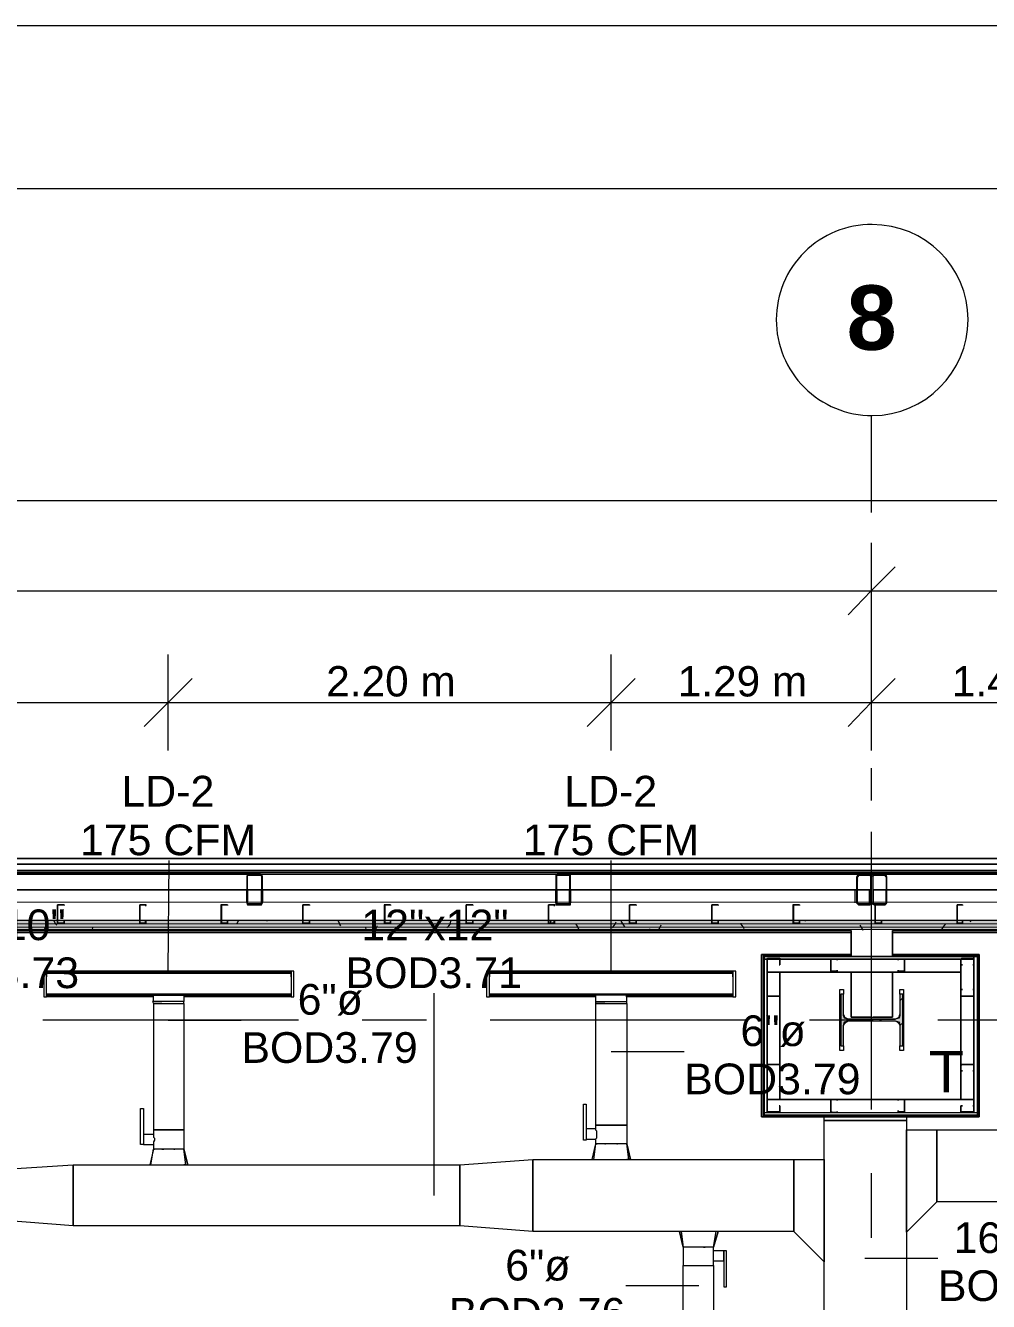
# Model space of a CAD drawing. Header units: metres. Extents: x 39 to 278, y -7 to 151.
# Drawn here: x 60.47 to 65.25, y 46.92 to 53.26 of the extents above; entities that cross this region are included whole.
import ezdxf

# ---------------------------------------------------------------- set-up
doc = ezdxf.new("R2010")
doc.units = ezdxf.units.M
doc.layers.add('HVAC - Ductos', color=5, linetype='Continuous', lineweight=50)
doc.layers.add('PDF_Geometry', color=7, linetype='Continuous', true_color=0xaaaaaa)
doc.layers.add('PDF_Solid Fills', color=7, linetype='Continuous', true_color=0xffffff)
doc.layers.add('PDF_Text', color=7, linetype='Continuous')
doc.layers.add('pie de plano', color=7, linetype='Continuous')
doc.styles.add('PDF Helvetica', font='')
doc.styles.add('PDF Helvetica Bold', font='')
doc.styles.get('PDF Helvetica').set_extended_font_data('Helvetica')
doc.styles.get('PDF Helvetica Bold').set_extended_font_data('Helvetica', bold=True)

msp = doc.modelspace()

# ---------------------------------------------------------------- hatches: boundary and pattern name
at = {"layer": 'PDF_Solid Fills', "lineweight": 0, "transparency": 33554559}
h = msp.add_hatch(color=256, dxfattribs=at)
h.paths.add_polyline_path([(61.6376, 49.0364), (61.6376, 49.041), (61.5734, 49.041)])
h.paths.add_polyline_path([(61.6376, 48.8943), (61.6422, 49.0312), (61.6422, 49.0318), (61.6376, 49.0318), (61.633, 48.8989), (61.5688, 48.8943), (61.6376, 48.8897)])
h.paths.add_polyline_path([(61.5688, 49.0318), (61.5642, 49.0318), (61.5642, 48.8989)])
h = msp.add_hatch(color=256, dxfattribs=at)
h.paths.add_polyline_path([(63.1684, 49.041), (63.173, 49.0364), (63.173, 49.041)])
h.paths.add_polyline_path([(63.1043, 49.0318), (63.0997, 49.0318), (63.0997, 48.8897), (63.173, 48.8897), (63.173, 49.0318), (63.1684, 49.0318), (63.1684, 48.8943), (63.1043, 48.8943)])
h.paths.add_polyline_path([(63.1043, 49.0364), (63.1043, 49.041), (63.0997, 49.041)])
h.paths.add_polyline_path([(63.1639, 49.0364), (63.1639, 49.041), (63.1089, 49.041)])
h = msp.add_hatch(color=256, dxfattribs=at)
h.paths.add_polyline_path([(64.603, 48.8943), (64.658, 48.8897), (64.658, 48.8943)])
h.paths.add_polyline_path([(64.5985, 48.8989), (64.603, 48.8943), (64.603, 48.8989)])
h.paths.add_polyline_path([(64.6626, 48.8943), (64.6672, 49.0403), (64.6672, 49.041), (64.5985, 49.041), (64.5939, 49.0318), (64.5939, 48.8989), (64.5985, 48.9035), (64.603, 49.0364), (64.6626, 49.0364)])
h = msp.add_hatch(color=256, dxfattribs=at)
h.paths.add_polyline_path([(64.681, 48.8943), (64.736, 48.8897), (64.736, 48.8943)])
h.paths.add_polyline_path([(64.7406, 48.8989), (64.736, 48.8989), (64.7406, 48.8943)])
h.paths.add_polyline_path([(64.6672, 48.8989), (64.6718, 48.8989), (64.6764, 48.8943), (64.6764, 49.0364), (64.736, 49.0364), (64.7406, 49.0318), (64.7406, 48.8989), (64.7451, 49.0364), (64.7406, 49.041), (64.6718, 49.041), (64.6672, 49.0318)])
for points in [[(45.1878, 48.7981), (105.8441, 48.7981), (106.0827, 48.7935), (106.0827, 48.8073), (80.9245, 48.8118), (45.1878, 48.8118)], [(105.8441, 48.7797), (106.0811, 48.7752), (106.0827, 48.7752), (106.0827, 48.7935), (75.6353, 48.7981), (45.1878, 48.7981), (45.1878, 48.7797)], [(105.8441, 48.766), (106.0812, 48.7614), (106.0827, 48.7614), (106.0827, 48.7797), (45.1878, 48.7797), (45.1878, 48.766)], [(64.8094, 48.4451), (64.8048, 48.3305), (64.7864, 48.326), (64.5526, 48.3214), (64.5526, 48.326), (64.5343, 48.326), (64.5343, 48.3397), (64.5298, 48.3397), (64.5298, 48.4451), (64.516, 48.4451), (64.516, 48.1885), (64.5298, 48.1885), (64.5298, 48.2939), (64.5343, 48.3122), (64.8048, 48.3122), (64.8094, 48.3077), (64.8094, 48.1885), (64.823, 48.1885), (64.823, 48.4451)]]:
    msp.add_hatch(color=256, dxfattribs=at).paths.add_polyline_path(points)

# ---------------------------------------------------------------- linework, layer by layer
at = {"layer": 'HVAC - Ductos', "color": 252, "lineweight": 0, "true_color": 0x939598}
for points in [[(46.0312, 50.8973), (104.7077, 50.8973)], [(64.6672, 50.6864), (64.6672, 50.4481), (64.6672, 50.2097)], [(64.7864, 50.5672), (64.6672, 50.4481), (64.5526, 50.3289)], [(46.0312, 50.4481), (55.4684, 50.4481), (64.6672, 50.4481), (73.8707, 50.4481), (95.2704, 50.4481), (104.7077, 50.4481)], [(61.1747, 49.6552), (61.1747, 49.8935), (61.1747, 50.1318)], [(63.3747, 49.6552), (63.3747, 49.8935), (63.3747, 50.1318)], [(64.6672, 50.1318), (64.6672, 49.8935), (64.6672, 49.6552)], [(61.2938, 50.0127), (61.1747, 49.8935), (61.0555, 49.7743)], [(63.4939, 50.0127), (63.3747, 49.8935), (63.2556, 49.7743)], [(64.7864, 50.0127), (64.6672, 49.8935), (64.5526, 49.7743)], [(46.0312, 49.8935), (47.2229, 49.8935), (49.6291, 49.8935), (52.0079, 49.8935), (54.1759, 49.8935), (55.4684, 49.8935), (56.7838, 49.8935), (58.9151, 49.8935), (61.1747, 49.8935), (63.3747, 49.8935), (64.6672, 49.8935), (66.1018, 49.8935), (68.0131, 49.8935), (70.3139, 49.8935), (72.4544, 49.8935), (74.9936, 49.8935), (77.0561, 49.8935), (79.6136, 49.8935), (81.9924, 49.8935), (84.3987, 49.8935), (86.0533, 49.8935), (87.3733, 49.8935), (89.5825, 49.8935)]]:
    msp.add_lwpolyline(points, dxfattribs=at)
at = {"layer": 'HVAC - Ductos', "lineweight": 0}
for points in [[(61.1747, 48.5597), (61.1792, 49.1097)], [(63.3747, 48.5597), (63.3747, 49.1097)], [(61.7843, 48.5368), (61.7843, 48.5597), (61.7843, 48.5551), (60.5697, 48.5551), (60.5697, 48.5597), (60.5697, 48.5368)], [(61.7843, 48.5597), (60.5697, 48.5597)], [(63.9798, 48.5368), (63.9798, 48.5597), (63.9798, 48.5551), (62.7697, 48.5551), (62.7697, 48.5597), (62.7697, 48.5368)], [(63.9798, 48.5597), (62.7697, 48.5597)], [(60.5697, 48.4864), (60.5697, 48.4955), (60.5697, 48.5047)], [(61.7843, 48.5047), (61.7843, 48.4955), (61.7843, 48.4864)], [(62.7697, 48.4864), (62.7697, 48.4955), (62.7697, 48.5047)], [(63.9798, 48.5047), (63.9798, 48.4955), (63.9798, 48.4864)], [(61.1014, 48.4314), (60.5697, 48.4314), (60.5697, 48.436), (60.5697, 48.4543), (60.5697, 48.4635)], [(60.5697, 48.4497), (60.5697, 48.4543), (60.5697, 48.4589)], [(60.5697, 48.436), (61.1014, 48.436)], [(61.1014, 48.4085), (61.1014, 48.4405), (61.1105, 48.4405), (61.1243, 48.4405), (61.138, 48.4405), (61.1564, 48.4405), (61.1747, 48.4405), (61.1976, 48.4405), (61.216, 48.4405), (61.2297, 48.4405), (61.2434, 48.4405), (61.248, 48.4405), (61.2526, 48.4405), (61.2526, 48.4085), (61.248, 48.4085), (61.2297, 48.4085), (61.2068, 48.4085), (61.1747, 48.4085), (61.1472, 48.4085), (61.1197, 48.4085), (61.106, 48.4085), (61.0968, 48.4085), (61.1014, 48.3993), (61.106, 48.3993), (61.1243, 48.3993), (61.1472, 48.3993), (61.1747, 48.3993), (61.2068, 48.3993), (61.2297, 48.3993), (61.248, 48.3993), (61.2526, 48.3993), (61.2526, 48.4085)], [(61.7843, 48.4635), (61.7843, 48.4543), (61.7843, 48.436), (61.7843, 48.4314), (61.2526, 48.4314)], [(61.2526, 48.436), (61.7843, 48.436)], [(61.7843, 48.4589), (61.7843, 48.4543), (61.7843, 48.4497)], [(62.4947, 47.4459), (62.4947, 48.4497)], [(63.2968, 48.4314), (62.7697, 48.4314), (62.7697, 48.436), (62.7697, 48.4543), (62.7697, 48.4635)], [(62.7697, 48.4497), (62.7697, 48.4543), (62.7697, 48.4589)], [(62.7697, 48.436), (63.2968, 48.436)], [(63.448, 48.436), (63.9798, 48.436)], [(63.9798, 48.4635), (63.9798, 48.4543), (63.9798, 48.436), (63.9798, 48.4314), (63.4526, 48.4314)], [(63.9798, 48.4589), (63.9798, 48.4543), (63.9798, 48.4497)], [(61.248, 48.3993), (61.2526, 48.3993), (61.2526, 47.7714), (61.248, 47.7714), (61.2434, 47.7714), (61.2297, 47.7714), (61.216, 47.7714), (61.1976, 47.7714), (61.1747, 47.7714), (61.1564, 47.7714), (61.138, 47.7714), (61.1243, 47.7714), (61.1105, 47.7714), (61.1014, 47.7714), (61.1014, 47.7485), (61.051, 47.7485), (61.051, 47.7439), (61.051, 47.7347), (61.051, 47.7301), (61.051, 47.7255), (61.051, 47.7164), (61.051, 47.7118), (61.051, 47.7073), (61.051, 47.7027), (61.051, 47.6981), (61.1014, 47.6981), (61.1014, 47.6751), (61.106, 47.6751), (61.1014, 47.6751)], [(61.1426, 48.3993), (61.138, 48.3993), (61.1243, 48.3993), (61.1105, 48.3993), (61.106, 48.3993), (61.1014, 48.3993), (61.1014, 47.7714), (61.1105, 47.7714), (61.1243, 47.7714), (61.138, 47.7714), (61.1564, 47.7714), (61.1747, 47.7714), (61.1976, 47.7714), (61.216, 47.7714), (61.2297, 47.7714), (61.2434, 47.7714), (61.248, 47.7714), (61.2526, 47.7714), (61.2526, 47.6751), (61.248, 47.6751), (61.2434, 47.6751), (61.2297, 47.6751), (61.216, 47.6751), (61.1976, 47.6751), (61.1747, 47.6751), (61.1564, 47.6751), (61.138, 47.6751), (61.1243, 47.6751), (61.1105, 47.6751), (61.106, 47.6751), (61.1014, 47.6751), (61.083, 47.5972)], [(61.1518, 48.3993), (61.1564, 48.3993), (61.1747, 48.3993), (61.1976, 48.3993), (61.2022, 48.3993)], [(61.2068, 48.3993), (61.216, 48.3993), (61.2297, 48.3993), (61.2434, 48.3993)], [(63.4068, 48.3993), (63.4114, 48.3993), (63.4297, 48.3993), (63.4389, 48.3993), (63.4434, 48.3993), (63.448, 48.3993), (63.4526, 48.3993), (63.4526, 47.7943), (63.448, 47.7943), (63.4389, 47.7943), (63.4297, 47.7943), (63.4114, 47.7943), (63.393, 47.7943), (63.3747, 47.7943), (63.3564, 47.7943), (63.338, 47.7943), (63.3197, 47.7943), (63.3106, 47.7943), (63.3014, 47.7943), (63.2968, 47.7943), (63.2968, 47.776), (63.251, 47.776), (63.251, 47.7714), (63.251, 47.7668), (63.251, 47.7622), (63.251, 47.7577), (63.251, 47.7485), (63.251, 47.7439), (63.251, 47.7347), (63.251, 47.7301), (63.251, 47.7255), (63.2968, 47.7255), (63.2968, 47.7027), (63.2876, 47.6247)], [(63.3426, 48.3993), (63.338, 48.3993), (63.3197, 48.3993), (63.3106, 48.3993), (63.306, 48.3993), (63.3014, 48.3993), (63.2968, 48.3993), (63.2968, 47.7943), (63.3014, 47.7943), (63.3106, 47.7943), (63.3197, 47.7943), (63.338, 47.7943), (63.3564, 47.7943), (63.3747, 47.7943), (63.393, 47.7943), (63.4114, 47.7943), (63.4297, 47.7943), (63.4389, 47.7943), (63.448, 47.7943), (63.4526, 47.7943), (63.4526, 47.7027), (63.448, 47.7027), (63.4434, 47.7027), (63.4389, 47.7027), (63.4297, 47.7027), (63.4114, 47.7027), (63.393, 47.7027), (63.3747, 47.7027), (63.3564, 47.7027), (63.338, 47.7027), (63.3197, 47.7027), (63.3106, 47.7027), (63.306, 47.7027), (63.3014, 47.7027), (63.2968, 47.7027), (63.2784, 47.6247), (63.283, 47.6247)], [(63.2968, 48.4085), (63.3014, 48.4085), (63.3197, 48.4085), (63.3426, 48.4085), (63.3747, 48.4085), (63.4022, 48.4085), (63.4297, 48.4085), (63.448, 48.4085), (63.4526, 48.4085)], [(63.3472, 48.3993), (63.3564, 48.3993), (63.3747, 48.3993), (63.393, 48.3993), (63.4022, 48.3993)], [(61.1747, 48.3168), (61.5368, 48.3168)], [(63.3747, 48.161), (63.7368, 48.161)], [(61.1014, 47.7485), (61.1014, 47.7439), (61.1014, 47.7347), (61.106, 47.7301), (61.106, 47.721), (61.1014, 47.7118), (61.1014, 47.7027), (61.1014, 47.6981)], [(63.2968, 47.776), (63.2968, 47.7714), (63.3014, 47.7668), (63.3014, 47.7622), (63.3014, 47.7531), (63.3014, 47.7439), (63.3014, 47.7347), (63.3014, 47.7301), (63.2968, 47.7255)], [(61.0876, 47.5972), (61.1014, 47.6751), (61.083, 47.5972), (61.0876, 47.5972), (61.0922, 47.5972), (61.1014, 47.5972)], [(61.1243, 47.6751), (61.1243, 47.6751)], [(61.1243, 47.6751), (61.1243, 47.6751)], [(61.2572, 47.5972), (61.2526, 47.5972), (61.2618, 47.5972), (61.2526, 47.6751)], [(61.271, 47.5972), (61.2526, 47.6751), (61.271, 47.5972)], [(63.2968, 47.7027), (63.2784, 47.6247), (63.283, 47.6247), (63.2922, 47.6247), (63.3014, 47.6247), (63.3197, 47.6247), (63.3243, 47.6247)], [(63.471, 47.6247), (63.4526, 47.7027), (63.471, 47.6247)], [(63.4618, 47.6247), (63.4526, 47.7027)], [(61.083, 47.5972), (61.083, 47.5972)], [(61.106, 47.5972), (61.1197, 47.5972)], [(61.1151, 47.5972), (61.1243, 47.5972), (61.1289, 47.5972), (61.1334, 47.5972), (61.1426, 47.5972), (61.1564, 47.5972), (61.161, 47.5972), (61.1655, 47.5972), (61.1884, 47.5972)], [(61.193, 47.5972), (61.1976, 47.5972), (61.2114, 47.5972), (61.2205, 47.5972), (61.2251, 47.5972), (61.2297, 47.5972), (61.248, 47.5972)], [(62.623, 47.5972), (62.9852, 47.6247)], [(62.623, 47.2947), (62.623, 47.5972)], [(62.9852, 47.6247), (62.9852, 47.2672)], [(63.3289, 47.6247), (63.3334, 47.6247), (63.3426, 47.6247), (63.3518, 47.6247), (63.3564, 47.6247)], [(63.361, 47.6247), (63.3839, 47.6247), (63.3884, 47.6247)], [(63.393, 47.6247), (63.4068, 47.6247), (63.416, 47.6247), (63.4206, 47.6247), (63.4297, 47.6247), (63.448, 47.6247), (63.4572, 47.6247), (63.4618, 47.6247), (63.4664, 47.6247), (63.471, 47.6247), (63.4664, 47.6247)], [(63.393, 47.6247), (63.393, 47.6247)], [(63.4572, 47.6247), (63.4526, 47.6247)], [(62.9852, 47.2672), (62.623, 47.2947)], [(63.7322, 47.2672), (63.723, 47.2672), (63.7184, 47.2672), (63.7139, 47.2672), (63.7322, 47.1893), (63.7139, 47.2672), (63.7184, 47.2672)], [(63.723, 47.2672), (63.7322, 47.1893)], [(63.7918, 47.2672), (63.7872, 47.2672), (63.778, 47.2672), (63.7643, 47.2672), (63.7597, 47.2672), (63.7552, 47.2672), (63.7414, 47.2672)], [(63.8789, 47.2672), (63.8652, 47.2672), (63.856, 47.2672), (63.8514, 47.2672), (63.8422, 47.2672), (63.8285, 47.2672), (63.8239, 47.2672), (63.8193, 47.2672), (63.7964, 47.2672)], [(63.9018, 47.2672), (63.9064, 47.2672), (63.9018, 47.2672), (63.8972, 47.2672), (63.8926, 47.2672), (63.8835, 47.2672)], [(63.9064, 47.2672), (63.8835, 47.1893), (63.9064, 47.2672)], [(63.8835, 47.1893), (63.8972, 47.2672)], [(63.7414, 47.1893), (63.7368, 47.1893)], [(63.7414, 47.1893), (63.7414, 47.1893)], [(63.7597, 47.1893), (63.7552, 47.1893)], [(63.778, 47.1893), (63.778, 47.1893)], [(63.7826, 47.1893), (63.778, 47.1893)], [(63.7826, 47.1893), (63.7826, 47.1893)], [(63.8147, 47.1893), (63.8102, 47.1893), (63.8056, 47.1893)], [(63.8652, 47.1893), (63.8606, 47.1893)], [(63.8789, 47.1893), (63.8743, 47.1893)], [(63.8835, 47.1893), (63.8835, 47.1893)], [(63.8835, 47.1205), (63.8835, 47.1251), (63.8835, 47.1297), (63.8835, 47.1389), (63.8835, 47.1481), (63.8835, 47.1572), (63.8835, 47.1618), (63.8835, 47.1664), (63.8835, 47.1709)], [(63.7322, 45.9701), (63.7322, 47.0976), (63.7368, 47.0976), (63.7414, 47.0976), (63.7552, 47.0976), (63.7735, 47.0976), (63.7918, 47.0976), (63.8102, 47.0976), (63.8285, 47.0976), (63.8468, 47.0976), (63.8652, 47.0976), (63.8743, 47.0976), (63.8835, 47.0976), (63.8835, 45.9701)], [(64.6352, 47.1343), (64.9972, 47.1343)], [(63.8102, 46.9968), (63.448, 46.9968)]]:
    msp.add_lwpolyline(points, dxfattribs=at)
for points in [[(60.5559, 48.5597), (60.5559, 48.4314), (60.5697, 48.4314), (60.5697, 48.5597)], [(61.7843, 48.4451), (60.5697, 48.4451), (60.5697, 48.5505), (61.7843, 48.5505), (61.7843, 48.4451), (61.7843, 48.4405), (60.5697, 48.4405), (60.5697, 48.4451)], [(60.5697, 48.5414), (60.5697, 48.5368), (60.5697, 48.5323), (60.5697, 48.5368)], [(61.798, 48.5597), (61.7843, 48.5597), (61.7843, 48.4314), (61.798, 48.4314)], [(61.7843, 48.5323), (61.7843, 48.5368), (61.7843, 48.5414), (61.7843, 48.5368)], [(62.756, 48.5597), (62.756, 48.4314), (62.7697, 48.4314), (62.7697, 48.5597)], [(63.9798, 48.4451), (62.7697, 48.4451), (62.7697, 48.5505), (63.9798, 48.5505), (63.9798, 48.4451), (63.9798, 48.4405), (62.7697, 48.4405), (62.7697, 48.4451)], [(62.7697, 48.5414), (62.7697, 48.5368), (62.7697, 48.5323), (62.7697, 48.5368)], [(63.9935, 48.5597), (63.9798, 48.5597), (63.9798, 48.4314), (63.9935, 48.4314)], [(63.9798, 48.5323), (63.9798, 48.5368), (63.9798, 48.5414), (63.9798, 48.5368)], [(63.2968, 48.4085), (63.2968, 48.3993), (63.306, 48.3993), (63.3197, 48.3993), (63.3472, 48.3993), (63.3747, 48.3993), (63.4022, 48.3993), (63.4297, 48.3993), (63.4434, 48.3993), (63.4526, 48.3993), (63.4526, 48.4085), (63.4526, 48.4405), (63.448, 48.4405), (63.4389, 48.4405), (63.4297, 48.4405), (63.4114, 48.4405), (63.393, 48.4405), (63.3747, 48.4405), (63.3564, 48.4405), (63.338, 48.4405), (63.3197, 48.4405), (63.3106, 48.4405), (63.3014, 48.4405), (63.2968, 48.4405)], [(61.0372, 47.8768), (61.051, 47.8768), (61.051, 47.6981), (61.0372, 47.6981)], [(63.2372, 47.8997), (63.251, 47.8997), (63.251, 47.721), (63.2372, 47.721)], [(64.8414, 47.8172), (64.4335, 47.8172), (64.4335, 47.8447), (64.8414, 47.8447)], [(64.8414, 47.8172), (64.8414, 46.7355), (64.4335, 46.7355), (64.4335, 47.8172)], [(64.9926, 47.4139), (64.8414, 47.2626), (64.8414, 47.7714), (64.9926, 47.7714)], [(66.2577, 47.4139), (64.9926, 47.4139), (64.9926, 47.7714), (66.2577, 47.7714)], [(61.1518, 47.6751), (61.1472, 47.6751), (61.1426, 47.6751), (61.1472, 47.6751)], [(61.2068, 47.6751), (61.2022, 47.6751)], [(63.306, 47.7027), (63.3014, 47.7027)], [(63.3472, 47.7027), (63.3426, 47.7027)], [(63.4068, 47.7027), (63.4022, 47.7027)], [(60.7026, 47.2947), (60.3405, 47.3222), (60.3405, 47.5743), (60.7026, 47.5972)], [(62.623, 47.2947), (60.7026, 47.2947), (60.7026, 47.5972), (62.623, 47.5972)], [(61.2664, 47.5972), (61.271, 47.5972)], [(64.4335, 47.6247), (64.4335, 47.1159), (64.2822, 47.2672), (64.2822, 47.6247), (64.2822, 47.2672), (62.9852, 47.2672), (62.9852, 47.6247), (64.2822, 47.6247)], [(63.7322, 47.0976), (63.7368, 47.0976), (63.7414, 47.0976), (63.7552, 47.0976), (63.7735, 47.0976), (63.7918, 47.0976), (63.8102, 47.0976), (63.8285, 47.0976), (63.8468, 47.0976), (63.8652, 47.0976), (63.8743, 47.0976), (63.8835, 47.0976), (63.8835, 47.1205), (63.9339, 47.1205), (63.9339, 47.1251), (63.9339, 47.1297), (63.9339, 47.1389), (63.9339, 47.1435), (63.9339, 47.1527), (63.9339, 47.1572), (63.9339, 47.1618), (63.9339, 47.1664), (63.9339, 47.1709), (63.9339, 46.9922), (63.9476, 46.9922), (63.9476, 47.1709), (63.9339, 47.1709), (63.8835, 47.1709), (63.8835, 47.1893), (63.8789, 47.1893), (63.8743, 47.1893), (63.8652, 47.1893), (63.8468, 47.1893), (63.8285, 47.1893), (63.8102, 47.1893), (63.7918, 47.1893), (63.7735, 47.1893), (63.7552, 47.1893), (63.7414, 47.1893), (63.7368, 47.1893), (63.7322, 47.1893)], [(63.833, 47.1893), (63.8376, 47.1893), (63.8422, 47.1893), (63.8376, 47.1893)]]:
    msp.add_lwpolyline(points, close=True, dxfattribs=at)
at = {"layer": 'PDF_Geometry', "lineweight": 0}
msp.add_lwpolyline([(64.6718, 52.2677, 0.41659), (64.1951, 51.7956, 0.414636), (64.6718, 51.3189, 0.411052), (65.1485, 51.7956, 0.413003)], format="xyb", close=True, dxfattribs=at)
for points in [[(64.6672, 51.3143), (64.6672, 50.8377)], [(64.6672, 49.568), (64.6672, 49.4077)], [(64.6672, 49.2519), (64.6672, 48.7751)], [(61.6422, 49.1189), (61.5642, 49.1189)], [(63.173, 49.1189), (63.0951, 49.1189)], [(64.7085, 49.1189), (64.6306, 49.1189)], [(61.5734, 49.041), (60.1343, 49.041), (61.601, 49.041), (63.1364, 49.041), (64.603, 49.041), (63.1639, 49.041)], [(61.633, 49.041), (63.1089, 49.041)], [(64.7176, 48.8897), (64.736, 48.8897), (64.7406, 48.8943), (64.7451, 48.8989), (64.7451, 49.0272), (64.7406, 49.0364), (64.736, 49.041), (64.681, 49.041), (64.6718, 49.0364), (64.6672, 49.0272), (64.6672, 48.8989), (64.6718, 48.8943), (64.681, 48.8897), (64.6856, 48.8897)], [(66.1752, 49.041), (64.736, 49.041), (66.2027, 49.041), (67.7335, 49.041), (69.2048, 49.041), (67.7656, 49.041)], [(61.5642, 48.9035), (61.5642, 48.9631)], [(61.5688, 48.9631), (61.5688, 48.9035)], [(61.6376, 48.9035), (61.6376, 48.9631)], [(61.6422, 48.9631), (61.6422, 48.9035)], [(63.0997, 48.8989), (63.0997, 48.9631)], [(63.1043, 48.9631), (63.1043, 48.8989)], [(63.1684, 48.8989), (63.1684, 48.9631)], [(63.173, 48.9631), (63.173, 48.8989)], [(64.5848, 48.9631), (64.5848, 48.8989)], [(64.5939, 48.9631), (64.5939, 48.8989)], [(64.658, 48.8989), (64.658, 48.9631)], [(64.6626, 48.8989), (64.6626, 48.9631)], [(64.6764, 48.9631), (64.6764, 48.8989)], [(64.7406, 48.8989), (64.7406, 48.9631)], [(64.7451, 48.8989), (64.7451, 48.9631)], [(45.1878, 48.9035), (106.0827, 48.8989)], [(45.1878, 48.7981), (106.0827, 48.7889)], [(61.436, 48.8118), (61.0326, 48.8118), (60.6246, 48.8118), (60.2214, 48.8118), (59.8134, 48.8118), (59.4101, 48.8118)], [(62.2472, 48.8118), (61.8438, 48.8118), (61.4405, 48.8118)], [(64.2776, 48.8118), (63.8743, 48.8118), (63.4664, 48.8118), (63.063, 48.8118), (62.6551, 48.8118), (62.2518, 48.8118)], [(66.3081, 48.8118), (65.9048, 48.8118), (65.4968, 48.8118), (65.0935, 48.8118), (64.6856, 48.8118), (64.2822, 48.8118)], [(45.1878, 48.7797), (106.0827, 48.7751)], [(106.0827, 48.7614), (45.1878, 48.766)], [(55.5692, 48.7614), (64.5664, 48.7614)], [(64.5664, 48.7614), (55.5692, 48.7614)], [(64.6672, 48.7751), (64.6672, 47.8723)], [(64.7726, 48.7614), (73.7699, 48.7614)], [(73.7699, 48.7614), (64.7726, 48.7614)], [(64.7726, 48.7614), (73.7699, 48.7614)], [(73.7699, 48.7614), (64.7726, 48.7614)], [(64.1218, 48.6422), (64.1264, 48.6422), (64.131, 48.6377), (64.131, 48.6331)], [(64.131, 48.6331), (64.131, 48.6377), (64.1264, 48.6422), (64.1218, 48.6422)], [(64.131, 47.8447), (64.131, 48.6331)], [(64.131, 47.8447), (64.131, 48.6331)], [(64.1356, 48.6331), (64.1356, 47.8447), (64.1356, 48.6331)], [(64.1356, 48.6331), (64.1356, 48.6331)], [(65.1943, 48.6331), (64.1356, 48.6331), (65.1943, 48.6331)], [(64.2135, 48.6193), (64.2135, 48.6193)], [(64.4976, 48.6147), (64.4976, 48.6147)], [(65.2035, 48.6422), (64.7726, 48.6422)], [(64.7726, 48.6422), (65.2035, 48.6422)], [(65.2035, 48.6422), (64.7726, 48.6422)], [(64.7726, 48.6422), (65.2035, 48.6422)], [(64.7726, 48.6331), (65.1943, 48.6331)], [(65.1943, 48.6331), (64.7726, 48.6331)], [(64.7726, 48.6331), (65.1943, 48.6331)], [(64.7726, 48.6331), (65.1943, 48.6331)], [(64.8002, 48.6147), (64.8002, 48.6147)], [(64.8322, 48.6193), (64.8322, 48.6193)], [(64.8322, 48.6193), (64.8322, 48.6193)], [(65.176, 48.6193), (65.176, 48.6193)], [(65.2035, 48.6422), (65.1989, 48.6422), (65.1943, 48.6377), (65.1943, 48.6331)], [(65.2035, 48.6422), (65.1989, 48.6422), (65.1943, 48.6377), (65.1943, 48.6331)], [(65.1943, 48.6331), (65.1943, 47.8447)], [(65.1943, 48.6331), (65.1943, 47.8447)], [(65.1943, 47.8447), (65.1943, 48.6331)], [(65.1943, 48.6331), (65.1943, 47.8447)], [(65.1943, 48.6331), (65.1943, 48.6331)], [(65.1943, 47.8447), (65.1943, 48.6331), (65.1943, 47.8447)], [(65.2035, 48.6422), (65.2035, 47.8355)], [(65.2035, 47.8355), (65.2035, 48.6422)], [(64.1539, 48.5918), (64.1539, 48.5918)], [(64.2089, 48.5918), (64.2089, 48.5918)], [(64.4976, 48.5643), (64.4976, 48.5643)], [(64.5664, 48.5551), (64.5664, 48.3305), (64.5664, 48.5551)], [(64.8002, 48.5643), (64.8002, 48.5643)], [(64.8322, 48.5597), (64.8322, 48.5597)], [(64.8322, 48.5597), (64.8322, 48.5597)], [(65.121, 48.5918), (65.121, 48.5918)], [(65.1714, 48.5918), (65.1714, 48.5918)], [(64.1539, 48.468), (64.1539, 48.468)], [(64.2089, 48.468), (64.2089, 48.468)], [(64.2135, 48.436), (64.2135, 48.436)], [(64.2135, 48.436), (64.2135, 48.436)], [(64.5298, 48.1885), (64.5298, 48.1655), (64.5114, 48.1655), (64.5114, 48.468), (64.5298, 48.468), (64.5298, 48.4451)], [(64.8094, 48.4451), (64.8094, 48.468), (64.8276, 48.468), (64.8276, 48.1655), (64.8094, 48.1655), (64.8094, 48.1885)], [(64.8094, 48.4131), (64.823, 48.4268)], [(65.121, 48.468), (65.121, 48.468)], [(65.1714, 48.468), (65.1714, 48.468)], [(65.176, 48.436), (65.176, 48.436)], [(65.176, 48.436), (65.176, 48.436)], [(61.821, 48.3168), (60.5514, 48.3168)], [(62.458, 48.3168), (62.1372, 48.3168)], [(64.0439, 48.3168), (62.7743, 48.3168)], [(64.6764, 48.3168), (64.3602, 48.3168)], [(64.5298, 48.3443), (64.5343, 48.3351)], [(64.5298, 48.2893), (64.5343, 48.2985), (64.5435, 48.3077), (64.5526, 48.3122), (64.7864, 48.3122), (64.7956, 48.3077), (64.8048, 48.2985), (64.8094, 48.2893), (64.823, 48.3031)], [(64.5343, 48.3305), (64.5435, 48.326), (64.5526, 48.3214), (64.7864, 48.3214), (64.7956, 48.326), (64.8048, 48.3305)], [(64.6489, 48.3305), (64.6535, 48.3305), (64.658, 48.3305), (64.6626, 48.3305), (64.658, 48.3305), (64.6535, 48.3305), (64.6489, 48.3305), (64.5664, 48.3305), (64.7726, 48.3305), (64.6902, 48.3305), (64.6856, 48.3305), (64.681, 48.3305), (64.6764, 48.3305), (64.681, 48.3305), (64.6856, 48.3305), (64.6902, 48.3305)], [(64.7085, 48.3122), (64.7176, 48.3214)], [(64.8048, 48.3351), (64.8094, 48.3443)], [(66.2668, 48.3168), (64.9972, 48.3168)], [(64.1539, 48.0647), (64.1539, 48.0647)], [(64.2089, 48.0647), (64.2089, 48.0647)], [(65.121, 48.0647), (65.121, 48.0647)], [(65.1714, 48.0647), (65.1714, 48.0647)], [(64.4976, 47.918), (64.4976, 47.918)], [(64.8002, 47.918), (64.8002, 47.918)], [(64.8322, 47.9226), (64.8322, 47.9226)], [(64.8322, 47.9226), (64.8322, 47.9226)], [(64.1356, 47.8447), (64.1356, 47.8447)], [(64.1356, 47.8447), (64.1356, 47.8447)], [(65.1943, 47.8447), (64.1356, 47.8447), (65.1943, 47.8447)], [(64.1539, 47.8905), (64.1539, 47.8905)], [(64.2089, 47.8905), (64.2089, 47.8905)], [(64.2135, 47.8631), (64.2135, 47.8631)], [(64.4976, 47.8631), (64.4976, 47.8631)], [(64.8002, 47.8677), (64.8002, 47.8677)], [(64.8322, 47.8631), (64.8322, 47.8631)], [(65.121, 47.8905), (65.121, 47.8905)], [(65.1714, 47.8905), (65.1714, 47.8905)], [(65.176, 47.8631), (65.176, 47.8631)], [(65.2035, 47.8355), (65.1989, 47.8355), (65.1943, 47.8401), (65.1943, 47.8447)], [(65.2035, 47.8355), (65.1989, 47.8355), (65.1943, 47.8401), (65.1943, 47.8447)], [(65.1943, 47.8447), (65.1943, 47.8447)], [(64.6672, 47.5559), (64.6672, 47.2351)]]:
    msp.add_lwpolyline(points, dxfattribs=at)
at = {"layer": 'PDF_Geometry', "color": 252, "lineweight": 0, "true_color": 0x939598}
for points in [[(64.6672, 50.6818), (64.6672, 50.5214)], [(64.6672, 50.361), (64.6672, 49.7285)]]:
    msp.add_lwpolyline(points, dxfattribs=at)
at = {"layer": 'PDF_Geometry', "lineweight": 0}
for points in [[(60.0701, 49.1189), (61.601, 49.1189), (63.1364, 49.1189), (61.601, 49.1189), (60.0701, 49.1189), (58.5347, 49.1189)], [(64.6672, 49.1189), (66.2027, 49.1189), (67.7335, 49.1189), (66.2027, 49.1189), (64.6672, 49.1189), (63.1364, 49.1189)], [(61.601, 49.0914), (60.0701, 49.0914)], [(61.601, 49.0593), (60.0701, 49.0593)], [(61.601, 49.0501), (60.0701, 49.0501)], [(63.1364, 49.0914), (61.601, 49.0914)], [(63.1364, 49.0593), (61.601, 49.0593)], [(63.1364, 49.0501), (61.601, 49.0501)], [(64.6672, 49.0914), (63.1364, 49.0914)], [(64.6672, 49.0593), (63.1364, 49.0593)], [(64.6672, 49.0501), (63.1364, 49.0501)], [(66.2027, 49.0914), (64.6672, 49.0914)], [(66.2027, 49.0593), (64.6672, 49.0593)], [(66.2027, 49.0501), (64.6672, 49.0501)], [(61.5642, 48.8989), (61.5688, 48.8897), (61.5734, 48.8897), (61.633, 48.8897), (61.6376, 48.8897), (61.6422, 48.8989), (61.6422, 49.0318), (61.6376, 49.0364), (61.633, 49.041), (61.5734, 49.041), (61.5688, 49.0364), (61.5642, 49.0318)], [(61.633, 48.8943), (61.5734, 48.8943), (61.5688, 48.8943), (61.5688, 48.8989), (61.5688, 49.0318), (61.5688, 49.0364), (61.5734, 49.0364), (61.633, 49.0364), (61.6376, 49.0318), (61.6376, 48.8989)], [(63.0997, 48.8989), (63.0997, 48.8897), (63.1089, 48.8897), (63.1639, 48.8897), (63.173, 48.8897), (63.173, 48.8989), (63.173, 49.0318), (63.173, 49.0364), (63.1639, 49.041), (63.1089, 49.041), (63.0997, 49.0364), (63.0997, 49.0318)], [(63.1639, 48.8943), (63.1089, 48.8943), (63.1043, 48.8943), (63.1043, 48.8989), (63.1043, 49.0318), (63.1043, 49.0364), (63.1089, 49.0364), (63.1639, 49.0364), (63.1684, 49.0364), (63.1684, 49.0318), (63.1684, 48.8989), (63.1684, 48.8943)], [(64.603, 48.8897), (64.658, 48.8897), (64.6672, 48.8943), (64.6672, 48.8989), (64.6672, 49.0272), (64.6672, 49.0364), (64.658, 49.041), (64.603, 49.041), (64.5985, 49.0364), (64.5939, 49.0272), (64.5939, 48.8989), (64.5985, 48.8943)], [(64.603, 48.8943), (64.5985, 48.8989), (64.5985, 49.0272), (64.603, 49.0318), (64.603, 49.0364), (64.658, 49.0364), (64.6626, 49.0318), (64.6626, 49.0272), (64.6626, 48.8989), (64.6626, 48.8943), (64.658, 48.8943)], [(64.6672, 49.041), (64.658, 49.041)], [(64.681, 49.041), (64.6672, 49.041)], [(64.7406, 48.8989), (64.736, 48.8943), (64.681, 48.8943), (64.6764, 48.8943), (64.6764, 48.8989), (64.6764, 49.0272), (64.6764, 49.0318), (64.681, 49.0364), (64.736, 49.0364), (64.736, 49.0318), (64.7406, 49.0272)], [(60.1434, 48.9631), (61.5642, 48.9631)], [(61.5688, 48.9631), (61.601, 48.9631), (61.6376, 48.9631), (61.601, 48.9631)], [(61.6422, 48.9631), (63.0997, 48.9631)], [(63.1043, 48.9631), (63.1364, 48.9631)], [(63.1364, 48.9631), (63.1684, 48.9631)], [(63.173, 48.9631), (64.5939, 48.9631)], [(64.5985, 48.9631), (64.6626, 48.9631)], [(64.6764, 48.9631), (64.7406, 48.9631)], [(64.7451, 48.9631), (66.166, 48.9631)], [(60.6568, 48.8897), (60.6292, 48.8897), (60.6246, 48.8897), (60.6246, 48.7981), (60.6292, 48.7981), (60.6568, 48.7981), (60.6568, 48.8073), (60.6568, 48.7981), (60.6292, 48.7981), (60.6246, 48.7981), (60.6246, 48.8897), (60.6292, 48.8897), (60.6568, 48.8897), (60.6568, 48.8851)], [(61.0647, 48.8897), (61.0326, 48.8897), (61.0326, 48.7981), (61.0647, 48.7981), (61.0647, 48.8073), (61.0601, 48.8073), (61.0601, 48.7981), (61.0326, 48.7981), (61.0326, 48.8897), (61.0601, 48.8897), (61.0601, 48.8851), (61.0647, 48.8851)], [(61.468, 48.8897), (61.4405, 48.8897), (61.436, 48.8897), (61.436, 48.7981), (61.4405, 48.7981), (61.468, 48.7981), (61.468, 48.8073), (61.468, 48.7981), (61.4405, 48.7981), (61.4405, 48.8897), (61.468, 48.8897), (61.468, 48.8851)], [(61.876, 48.8897), (61.8438, 48.8897), (61.8438, 48.7981), (61.876, 48.7981), (61.876, 48.8073), (61.876, 48.7981), (61.8438, 48.7981), (61.8438, 48.8897), (61.876, 48.8897), (61.876, 48.8851)], [(62.2793, 48.8897), (62.2518, 48.8897), (62.2472, 48.8897), (62.2472, 48.7981), (62.2518, 48.7981), (62.2793, 48.7981), (62.2793, 48.8073), (62.2793, 48.7981), (62.2518, 48.7981), (62.2518, 48.8897), (62.2793, 48.8897), (62.2793, 48.8851)], [(62.6872, 48.8897), (62.6597, 48.8897), (62.6551, 48.8897), (62.6551, 48.7981), (62.6597, 48.7981), (62.6872, 48.7981), (62.6872, 48.8073), (62.6872, 48.7981), (62.6597, 48.7981), (62.6551, 48.7981), (62.6551, 48.8897), (62.6597, 48.8897), (62.6872, 48.8897), (62.6872, 48.8851)], [(63.0951, 48.8897), (63.063, 48.8897), (63.063, 48.7981), (63.0951, 48.7981), (63.0951, 48.8073), (63.0906, 48.8073), (63.0906, 48.7981), (63.063, 48.7981), (63.063, 48.8897), (63.0906, 48.8897), (63.0906, 48.8851), (63.0951, 48.8851)], [(63.4984, 48.8897), (63.471, 48.8897), (63.4664, 48.8897), (63.4664, 48.7981), (63.471, 48.7981), (63.4984, 48.7981), (63.4984, 48.8073), (63.4984, 48.7981), (63.471, 48.7981), (63.4664, 48.7981), (63.4664, 48.8897), (63.471, 48.8897), (63.4984, 48.8897), (63.4984, 48.8851)], [(63.9064, 48.8897), (63.8743, 48.8897), (63.8743, 48.7981), (63.9064, 48.7981), (63.9064, 48.8073), (63.9064, 48.7981), (63.8743, 48.7981), (63.8743, 48.8897), (63.9064, 48.8897), (63.9064, 48.8851)], [(64.3098, 48.8897), (64.2822, 48.8897), (64.2776, 48.8897), (64.2776, 48.7981), (64.2822, 48.7981), (64.3098, 48.7981), (64.3098, 48.8073), (64.3098, 48.7981), (64.2822, 48.7981), (64.2822, 48.8897), (64.3098, 48.8897), (64.3098, 48.8851)], [(64.7176, 48.8897), (64.6856, 48.8897), (64.6856, 48.7981), (64.7176, 48.7981), (64.7176, 48.8073), (64.7176, 48.7981), (64.6856, 48.7981), (64.6856, 48.8897), (64.7176, 48.8897), (64.7176, 48.8851)], [(65.121, 48.8897), (65.0935, 48.8897), (65.0935, 48.7981), (65.121, 48.7981), (65.121, 48.8073), (65.121, 48.7981), (65.0935, 48.7981), (65.0935, 48.8897), (65.121, 48.8897), (65.121, 48.8851)], [(55.5692, 48.7614), (64.5664, 48.7614)], [(55.5692, 48.7522), (64.5664, 48.7522)], [(55.5692, 48.7522), (64.5664, 48.7522)], [(64.5664, 48.7614), (64.5664, 48.6331)], [(64.7726, 48.7614), (64.7726, 48.6331)], [(64.7726, 48.7522), (73.7699, 48.7522)], [(64.7726, 48.7522), (73.7699, 48.7522)], [(64.5664, 48.6331), (64.1356, 48.6331), (64.1356, 47.8447), (64.1356, 47.9226), (64.1356, 48.5551), (64.1356, 48.6331), (65.1118, 48.6331), (65.1943, 48.6331), (65.1943, 47.9226), (65.1943, 47.8447), (64.1356, 47.8447), (65.1943, 47.8447), (64.131, 47.8447), (64.131, 48.6331), (64.131, 48.6377), (64.1264, 48.6422), (64.1218, 48.6422), (64.1218, 47.8355), (64.1264, 47.8355), (64.131, 47.8401), (64.131, 47.8447), (64.131, 48.6331), (64.5664, 48.6331), (64.131, 48.6331)], [(64.1356, 48.6331), (64.1356, 47.8447), (65.1943, 47.8447), (65.1943, 47.8401), (65.1989, 47.8355), (65.2035, 47.8355), (64.1218, 47.8355), (64.1218, 48.6422), (64.5664, 48.6422), (64.1218, 48.6422), (64.1264, 48.6422), (64.131, 48.6377), (64.131, 48.6331), (64.5664, 48.6331)], [(65.1943, 48.6331), (65.1943, 47.8447), (64.131, 47.8447), (65.1943, 47.8447), (64.1356, 47.8447), (64.1356, 47.8585), (65.1943, 47.8585), (65.1943, 48.6331), (65.176, 48.6331), (65.176, 47.8585), (65.1943, 47.8585), (65.1943, 47.8447), (65.1943, 48.6331), (64.7726, 48.6331), (65.1943, 48.6331), (65.1943, 48.6377), (65.1989, 48.6422), (65.2035, 48.6422), (65.2035, 47.8355), (64.1218, 47.8355), (64.1264, 47.8355), (64.131, 47.8401), (64.131, 47.8447), (64.131, 47.8401), (64.1264, 47.8355), (64.1218, 47.8355), (64.1218, 48.6422), (64.5664, 48.6422), (64.1218, 48.6422), (64.1218, 47.8355), (65.2035, 47.8355), (65.2035, 48.6422), (65.1989, 48.6422), (65.1943, 48.6377)], [(64.131, 47.8401), (64.131, 48.6377), (64.5664, 48.6377), (64.131, 48.6377), (64.131, 47.8401), (65.1943, 47.8401), (65.1943, 48.6377), (64.7726, 48.6377), (65.1943, 48.6377), (65.1943, 47.8401)], [(64.1356, 47.8585), (64.1493, 47.8585), (64.1493, 48.6193), (64.1356, 48.6193), (65.176, 48.6193), (65.176, 48.6331), (64.1356, 48.6331), (64.1356, 48.6193)], [(64.1493, 48.6193), (64.1539, 48.6239), (64.2135, 48.6239), (64.2135, 48.6193), (64.2135, 48.5918), (64.2089, 48.5918), (64.2135, 48.5918), (64.2135, 48.6193), (64.1539, 48.6193), (64.1493, 48.6193), (64.1493, 48.5918)], [(64.2135, 48.5551), (65.1118, 48.5551), (65.1118, 48.6193), (64.1493, 48.6193), (64.1493, 48.5551)], [(64.4701, 48.5597), (64.4656, 48.5597), (64.4656, 48.6193), (64.4701, 48.6193), (64.4976, 48.6193), (64.4976, 48.6147), (64.4976, 48.6193), (64.4701, 48.6193), (64.4656, 48.6193), (64.4656, 48.5597), (64.4701, 48.5597), (64.4976, 48.5597)], [(64.8322, 48.5597), (64.8322, 48.6193), (64.8002, 48.6193), (64.8002, 48.6147), (64.8002, 48.6193), (64.8322, 48.6193), (64.8322, 48.5597), (64.8002, 48.5597)], [(65.1118, 48.6193), (65.1164, 48.6239), (65.176, 48.6239), (65.176, 48.6193), (65.176, 48.5918), (65.1714, 48.5918), (65.176, 48.5918), (65.176, 48.6193), (65.1164, 48.6193), (65.1118, 48.6193), (65.1118, 48.5918)], [(65.1118, 48.5551), (65.1118, 47.9226), (65.176, 47.9226), (65.176, 48.6193), (65.1118, 48.6193)], [(64.1539, 48.5918), (64.1493, 48.5918)], [(64.1493, 47.9226), (64.2135, 47.9226), (64.2135, 48.5551), (64.1493, 48.5551)], [(64.2135, 47.9226), (65.1118, 47.9226), (65.1118, 48.5551), (64.2135, 48.5551)], [(64.4976, 48.5643), (64.4976, 48.5597)], [(64.7726, 48.5551), (64.7726, 48.3305)], [(64.8002, 48.5643), (64.8002, 48.5597)], [(65.121, 48.5918), (65.1118, 48.5918)], [(64.2135, 48.436), (64.1539, 48.436), (64.1493, 48.436), (64.1493, 48.468), (64.1539, 48.468), (64.1493, 48.468), (64.1493, 48.436), (64.1539, 48.436), (64.2135, 48.436), (64.2135, 48.468)], [(64.2089, 48.468), (64.2135, 48.468)], [(64.8094, 48.1885), (64.823, 48.1885), (64.823, 48.4451), (64.8094, 48.4451), (64.8094, 48.3397), (64.8048, 48.326), (64.7864, 48.3214), (64.5526, 48.3214), (64.5343, 48.326), (64.5298, 48.3397), (64.5298, 48.4451), (64.516, 48.4451), (64.516, 48.1885), (64.5298, 48.1885), (64.5298, 48.2893), (64.5343, 48.3077), (64.5526, 48.3122), (64.7864, 48.3122), (64.8048, 48.3077), (64.8094, 48.2893)], [(65.1118, 48.436), (65.1164, 48.436), (65.176, 48.436), (65.176, 48.468), (65.1714, 48.468), (65.176, 48.468), (65.176, 48.436), (65.1164, 48.436), (65.1118, 48.436), (65.1118, 48.468)], [(65.121, 48.468), (65.1118, 48.468)], [(64.2135, 48.0922), (64.2135, 48.0968), (64.1539, 48.0968), (64.1539, 48.0922), (64.1493, 48.0922), (64.1493, 48.0647), (64.1539, 48.0647), (64.1493, 48.0647), (64.1493, 48.0922), (64.1493, 48.0968), (64.1539, 48.0968), (64.2135, 48.0968), (64.2135, 48.0922), (64.2135, 48.0647)], [(64.2089, 48.0647), (64.2135, 48.0647)], [(65.1118, 48.0922), (65.1118, 48.0968), (65.1164, 48.0968), (65.176, 48.0968), (65.176, 48.0922), (65.176, 48.0647), (65.1714, 48.0647), (65.176, 48.0647), (65.176, 48.0922), (65.176, 48.0968), (65.1164, 48.0968), (65.1164, 48.0922), (65.1118, 48.0922), (65.1118, 48.0647)], [(65.121, 48.0647), (65.1118, 48.0647)], [(65.1118, 47.9226), (64.2135, 47.9226), (64.1493, 47.9226), (64.1493, 47.8585), (65.176, 47.8585), (65.176, 47.9226)], [(64.4701, 47.8585), (64.4656, 47.8585), (64.4656, 47.8631), (64.4656, 47.9226), (64.4701, 47.9226), (64.4976, 47.9226), (64.4976, 47.918), (64.4976, 47.9226), (64.4701, 47.9226), (64.4656, 47.9226), (64.4656, 47.8631), (64.4701, 47.8631), (64.4701, 47.8585), (64.4976, 47.8585)], [(64.8002, 47.8677), (64.8002, 47.8631), (64.8322, 47.8631), (64.8322, 47.9226), (64.8002, 47.9226), (64.8002, 47.918), (64.8002, 47.9226), (64.8322, 47.9226), (64.8322, 47.8631), (64.8322, 47.8585), (64.8002, 47.8585)], [(65.2035, 47.8355), (65.1989, 47.8355), (65.1943, 47.8401), (65.1943, 47.8447), (64.131, 47.8447), (64.131, 47.8401), (64.1264, 47.8355), (64.1218, 47.8355)], [(64.2135, 47.8631), (64.2135, 47.8585), (64.1539, 47.8585), (64.1493, 47.8585), (64.1493, 47.8631), (64.1493, 47.8905), (64.1539, 47.8905), (64.1493, 47.8905), (64.1493, 47.8631), (64.1539, 47.8631), (64.2135, 47.8631), (64.2135, 47.8905)], [(64.2089, 47.8905), (64.2135, 47.8905)], [(64.4976, 47.8631), (64.4976, 47.8585)], [(65.1118, 47.8631), (65.1164, 47.8631), (65.176, 47.8631), (65.176, 47.8905), (65.1714, 47.8905), (65.176, 47.8905), (65.176, 47.8631), (65.176, 47.8585), (65.1164, 47.8585), (65.1118, 47.8585), (65.1118, 47.8631), (65.1118, 47.8905)], [(65.121, 47.8905), (65.1118, 47.8905)]]:
    msp.add_lwpolyline(points, close=True, dxfattribs=at)
at = {"layer": 'PDF_Geometry', "color": 254, "lineweight": 0, "true_color": 0xd2d2d2}
for points in [[(62.2472, 48.8714), (62.2518, 48.8714)], [(62.2701, 48.8897), (62.2701, 48.8897)], [(63.8743, 48.8622), (63.8743, 48.8622)], [(63.9018, 48.8897), (63.9018, 48.8897)], [(64.2776, 48.8897), (64.2776, 48.8897)], [(64.2822, 48.8897), (64.2822, 48.8897)], [(61.8438, 48.8439), (61.8438, 48.8439)], [(62.6826, 48.7981), (62.6826, 48.7981)], [(62.6872, 48.8027), (62.6872, 48.8027)], [(64.6948, 48.7981), (64.6948, 48.7981)]]:
    msp.add_lwpolyline(points, dxfattribs=at)
at = {"layer": 'PDF_Geometry', "color": 254, "lineweight": 0, "true_color": 0xeaeaea}
for points in [[(60.6201, 48.7889), (60.6155, 48.7935), (60.6064, 48.8118)], [(61.523, 48.8118), (61.5138, 48.7935)], [(61.6651, 48.8073), (61.6651, 48.8118)], [(62.0318, 48.7843), (62.0272, 48.7935), (62.018, 48.8118)], [(62.3434, 48.8118), (62.3343, 48.7935), (62.3343, 48.7889)], [(62.5772, 48.8073), (62.5726, 48.7935), (62.5634, 48.7797), (62.5588, 48.7751)], [(63.0768, 48.8027), (63.0722, 48.8118)], [(63.3976, 48.8027), (63.393, 48.7935), (63.3839, 48.7797), (63.3793, 48.7751)], [(63.4434, 48.7797), (63.4343, 48.7935), (63.4252, 48.8073)], [(64.0348, 48.7706), (64.0302, 48.7797), (64.021, 48.7935), (64.021, 48.7981)], [(64.3418, 48.8118), (64.3372, 48.8073)], [(65.1622, 48.8118), (65.1576, 48.8027)], [(60.5743, 48.7889), (60.5651, 48.7797), (60.5559, 48.7614)], [(60.7988, 48.7751), (60.7942, 48.7614)], [(61.5138, 48.7935), (61.5138, 48.7935)], [(62.1601, 48.7614), (62.1556, 48.7751)], [(62.2106, 48.7843), (62.2106, 48.7797), (62.2014, 48.7614)], [(63.2143, 48.766), (63.2097, 48.7797), (63.2006, 48.7935)], [(63.4434, 48.7797), (63.4434, 48.7797)], [(63.5672, 48.7614), (63.5672, 48.7706)], [(63.6222, 48.7889), (63.6176, 48.7797), (63.6084, 48.7614)], [(64.626, 48.7614), (64.6168, 48.7797), (64.6122, 48.7889)], [(64.9789, 48.7614), (64.9789, 48.766)], [(65.0339, 48.7935), (65.0247, 48.7797), (65.0156, 48.766)]]:
    msp.add_lwpolyline(points, dxfattribs=at)
at = {"layer": 'pie de plano', "lineweight": 0}
msp.add_lwpolyline([(129.2474, 53.2561), (129.2474, -6.7449), (39.2432, -6.7449), (39.2432, 53.2561)], close=True, dxfattribs=at)
msp.add_lwpolyline([(128.7703, 52.4449), (40.3432, 52.4449), (40.3432, -6.0804), (128.7703, -6.0804)], dxfattribs=at)

# ---------------------------------------------------------------- texts
at = {"layer": 'PDF_Text', "color": 253, "lineweight": 0, "true_color": 0xaaaaaa, "insert": (64.5444, 51.8032), "char_height": 0.3202, "attachment_point": 4, "style": 'PDF Helvetica Bold'}
msp.add_mtext('8', dxfattribs=at)
at = {"layer": 'PDF_Text', "color": 252, "lineweight": 0, "true_color": 0x939598, "char_height": 0.15059, "attachment_point": 4, "style": 'PDF Helvetica'}
for s, insert in [('2.20 m', (61.9593, 49.9982)), ('1.29 m', (63.7056, 49.9982)), ('1.43 m', (65.0669, 49.9982))]:
    msp.add_mtext(s, dxfattribs=dict(at, insert=insert))
at = {"layer": 'PDF_Text', "lineweight": 0, "attachment_point": 4, "style": 'PDF Helvetica'}
for s, insert, char_height in [('LD-2', (60.9417, 49.4535), 0.15247), ('LD-2', (63.1418, 49.4535), 0.15247), ('175 CFM', (60.7355, 49.2106), 0.15247), ('175 CFM', (62.9356, 49.2106), 0.15247), ('10"x10"', (59.9334, 48.7889), 0.15247), ('12"x12"', (62.1335, 48.7889), 0.15247), ('BOD3.73', (59.8555, 48.5505), 0.15247), ('BOD3.71', (62.0556, 48.5505), 0.15247), ('6"ø', (61.8172, 48.4176), 0.15247), ('6"ø', (64.0173, 48.2618), 0.15247), ('BOD3.79', (61.5376, 48.1793), 0.15247), ('T', (64.9523, 48.061), 0.2055), ('BOD3.79', (63.7377, 48.0234), 0.15247), ('16"x14"', (65.0761, 47.2351), 0.15247), ('6"ø', (62.8485, 47.0976), 0.15247), ('BOD3.68', (64.9981, 46.9967), 0.15247), ('BOD3.76', (62.5689, 46.8592), 0.15247)]:
    msp.add_mtext(s, dxfattribs=dict(at, insert=insert, char_height=char_height))

doc.saveas('drawing.dxf')
